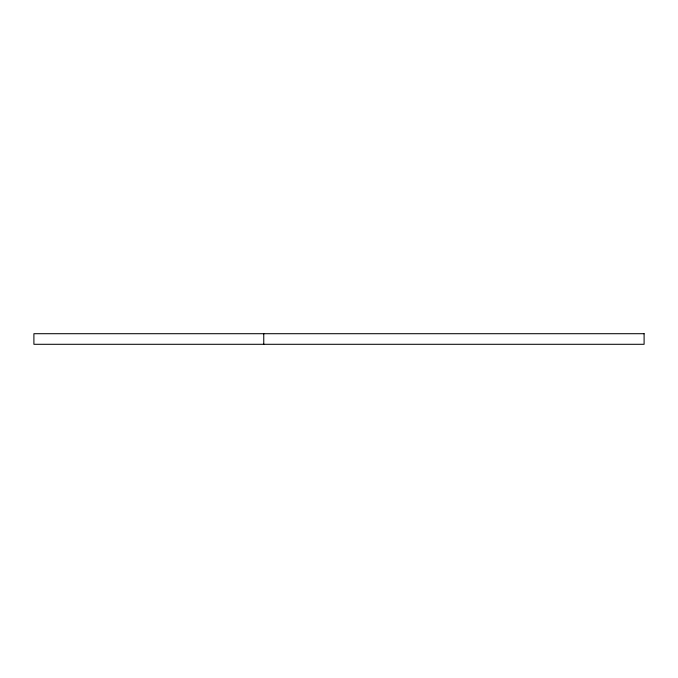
<?xml version="1.0" encoding="UTF-8"?>
<svg xmlns="http://www.w3.org/2000/svg" width="678" height="678" viewBox="0 0 678 678"><rect width="100%" height="100%" fill="white"/><g stroke="black" fill="none" stroke-linecap="round" stroke-linejoin="round"><path stroke-width="1.02" d="M263.759 333.703L263.759 344.297M644.1 333.703L33.9 333.703L33.9 344.297L644.1 344.297L644.1 333.703"/></g></svg>
